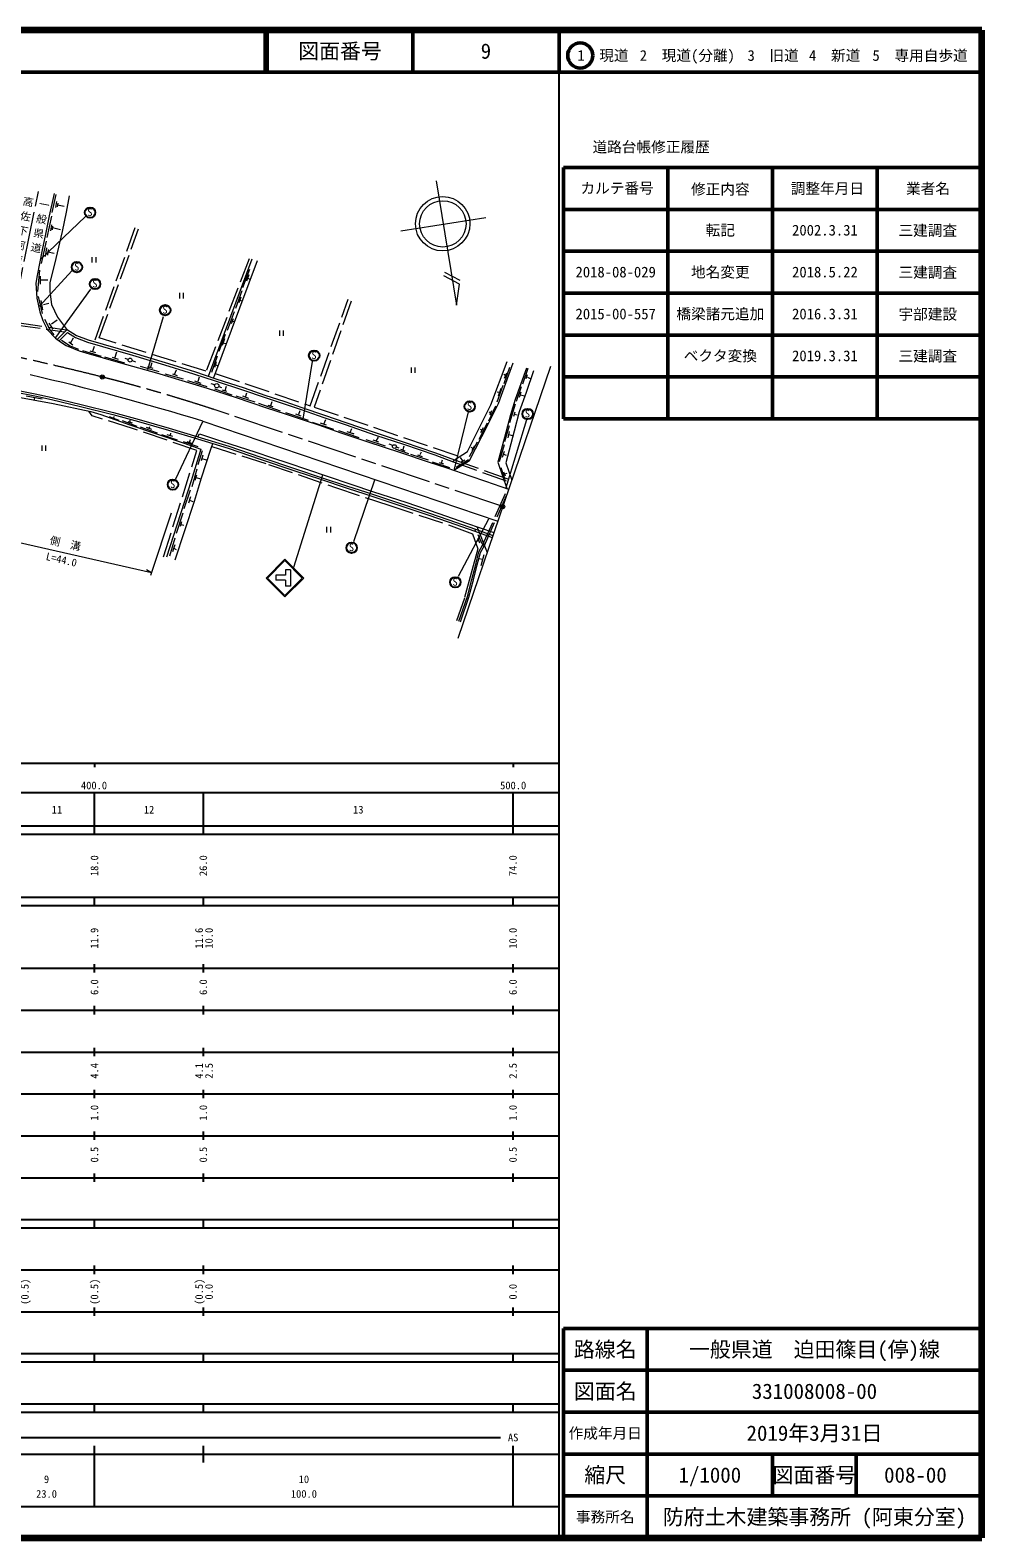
# Model space of a CAD drawing. Units: millimetres, scale not verified. Extents: x 40000 to 680000, y 20000 to 380000.
# Drawn here: x 452580 to 680000, y 20000 to 380000 of the extents above; entities that cross this region are included whole.
import ezdxf
from ezdxf.enums import TextEntityAlignment as Align

# ---------------------------------------------------------------- set-up
doc = ezdxf.new("R2010")
doc.units = ezdxf.units.MM
doc.header["$LTSCALE"] = 1000
doc.header["$PDMODE"] = 32
doc.header["$PDSIZE"] = 500
doc.linetypes.add('CHAIN', pattern=[18.5, 12, -1.5, 3.5, -1.5])
doc.linetypes.add('DASHED', pattern=[7.5, 6, -1.5])
for name, color, linetype, lineweight in [('M-BGD', 7, 'Continuous', 13), ('M-BMK', 2, 'CHAIN', 13), ('M-BMK-SRVR', 3, 'Continuous', 13), ('M-STR-HTXT', 7, 'Continuous', 13), ('M-STR-STRC', 7, 'Continuous', 13), ('M-TTL', 2, 'Continuous', 140), ('M-TTL-BAND', 7, 'Continuous', 25), ('M-TTL-FRAM', 2, 'Continuous', 50), ('M-TTL-LINE', 7, 'Continuous', 50)]:
    doc.layers.add(name, color=color, linetype=linetype, lineweight=lineweight)
for name, color, linetype in [('M-BMK-HTXT', 7, 'Continuous'), ('M-OTRS', 6, 'Continuous'), ('M-TTL-TXT', 7, 'Continuous')]:
    doc.layers.add(name, color=color, linetype=linetype)
doc.styles.add('@ＭＳ ゴシック', font='')
doc.styles.add('ＭＳ ゴシック', font='')
doc.styles.get('@ＭＳ ゴシック').set_extended_font_data('@MS Gothic')
doc.styles.get('ＭＳ ゴシック').set_extended_font_data('MS Gothic')

msp = doc.modelspace()

# ---------------------------------------------------------------- linework, layer by layer
at = {"layer": 'M-BGD'}
for p, q in [((458757, 340735), (457805, 336455)), ((458918, 339117), (458625, 337669)), ((459194, 338715), (459010, 337778)), ((455233, 325378), (465810, 335470)), ((457685, 335612), (456573, 330461)), ((459109, 338285), (460734, 337978)), ((541153, 332082), (561470, 335250)), ((457698, 333542), (457431, 332119)), ((457949, 333207), (457807, 332337)), ((457889, 332840), (459841, 332412)), ((456386, 329635), (455242, 324267)), ((456513, 328043), (456162, 325934)), ((456865, 327633), (456714, 326269)), ((456799, 327035), (458288, 326713)), ((467357, 325789), (467357, 324489)), ((468332, 324489), (468332, 325789)), ((495192, 297353), (505675, 325434)), ((506856, 324908), (496416, 296949)), ((454809, 322724), (454311, 317602)), ((454830, 314065), (462570, 322501)), ((454980, 321245), (454966, 319367)), ((505021, 322843), (503356, 318475)), ((504816, 321566), (504298, 320068)), ((504632, 320771), (505076, 320545)), ((555337, 320203), (551652, 322167)), ((454973, 320392), (456787, 320363)), ((458731, 306583), (467080, 318187)), ((488264, 317244), (488264, 315944)), ((489239, 315944), (489239, 317244)), ((503164, 317737), (501657, 313533)), ((454506, 316368), (455430, 312370)), ((455132, 315457), (455573, 313237)), ((455786, 314504), (457024, 314774)), ((502932, 316208), (502440, 314878)), ((502694, 315565), (503162, 315356)), ((457058, 310026), (458011, 308632)), ((457655, 309855), (459021, 310794)), ((480670, 298992), (484419, 311663)), ((501351, 312744), (499647, 308272)), ((501070, 311038), (500593, 309858)), ((500862, 310524), (501313, 310402)), ((461398, 308554), (459041, 306135)), ((461524, 307825), (459536, 305783)), ((462250, 305278), (462962, 306526)), ((499200, 307299), (497664, 303244)), ((499000, 306291), (498456, 304700)), ((512154, 308280), (512154, 306980)), ((513129, 306980), (513129, 308280)), ((461852, 305558), (462820, 304875)), ((465126, 303488), (469565, 302193)), ((466872, 303429), (468177, 303027)), ((467558, 303320), (467960, 304534)), ((472808, 301708), (473278, 303153)), ((498676, 305342), (499226, 305178)), ((470362, 302015), (475124, 300600)), ((472161, 301914), (473634, 301445)), ((476021, 301359), (475305, 301562)), ((476933, 301114), (477733, 300833)), ((478856, 299795), (483295, 298458)), ((480641, 299661), (481896, 299259)), ((487098, 297750), (487571, 298925)), ((497268, 302119), (495948, 298272)), ((497000, 300839), (496606, 299449)), ((496810, 300168), (497309, 299943)), ((517812, 287092), (520057, 300885)), ((543638, 299472), (543638, 298172)), ((544613, 298172), (544613, 299472)), ((567122, 299440), (565746, 295546)), ((571519, 299203), (570210, 295461)), ((484784, 297954), (489161, 296732)), ((486566, 297912), (487696, 297569)), ((490168, 296334), (494790, 294901)), ((491894, 296249), (493368, 295705)), ((492731, 296207), (493024, 297245)), ((496692, 295276), (495851, 295576)), ((566152, 297537), (565792, 297768)), ((566383, 298078), (565851, 296832)), ((571351, 297689), (570991, 296743)), ((571434, 297103), (572095, 296785)), ((451612, 292706), (455495, 291936)), ((453656, 292301), (453570, 291810)), ((496665, 294391), (500766, 292960)), ((497659, 294907), (498298, 294675)), ((498448, 294106), (499519, 293780)), ((499151, 293989), (499511, 295002)), ((501712, 292683), (506273, 291227)), ((503294, 292650), (504733, 292098)), ((504058, 292357), (504390, 293412)), ((565524, 295123), (564101, 291182)), ((564691, 293445), (564152, 293538)), ((565022, 294400), (564386, 292567)), ((569921, 294828), (568681, 291326)), ((569844, 293527), (569434, 292322)), ((569743, 292933), (570672, 292690)), ((507134, 290933), (512299, 289126)), ((509393, 290472), (510599, 290104)), ((510088, 290389), (510406, 291343)), ((513632, 288673), (518981, 286899)), ((516027, 288372), (517257, 287937)), ((516755, 288331), (517123, 289193)), ((553956, 275166), (557364, 288841)), ((563795, 290242), (562131, 286642)), ((562603, 288535), (562317, 288848)), ((562829, 289075), (562396, 288041)), ((568479, 290706), (567132, 286220)), ((568412, 288823), (568111, 287769)), ((568266, 288310), (568998, 288120)), ((471478, 287768), (473738, 286914)), ((472580, 287352), (472642, 287760)), ((474592, 286764), (478049, 285458)), ((475898, 286555), (476960, 286220)), ((476463, 286377), (476500, 286873)), ((478845, 285280), (482916, 283874)), ((480336, 285164), (481552, 284730)), ((481003, 284926), (481168, 285341)), ((493747, 286454), (487334, 272786)), ((493835, 286614), (564332, 262756)), ((520002, 286431), (525049, 284723)), ((521919, 286213), (523342, 285753)), ((522761, 285941), (523233, 287050)), ((529032, 283929), (529476, 284898)), ((561819, 286177), (559827, 282269)), ((560530, 284464), (560172, 284648)), ((560831, 285047), (560206, 283836)), ((567024, 285555), (565971, 281728)), ((566312, 270758), (571274, 287018)), ((455379, 280840), (455379, 279540)), ((456354, 279540), (456354, 280840)), ((483941, 283413), (487733, 282149)), ((485272, 283413), (486628, 283078)), ((486109, 283206), (486168, 283748)), ((489122, 281773), (492620, 280593)), ((490009, 281815), (491407, 281338)), ((490693, 281581), (490896, 282283)), ((526280, 284380), (531097, 282760)), ((532813, 282254), (537451, 280774)), ((534477, 282140), (535815, 281713)), ((535296, 281879), (535829, 282823)), ((539226, 280790), (538365, 281122)), ((557605, 278163), (559483, 281734)), ((565860, 281011), (564676, 276912)), ((567047, 284187), (566704, 282656)), ((567006, 283476), (567725, 283233)), ((493712, 279527), (492657, 276220)), ((493809, 278483), (493439, 277174)), ((493592, 277713), (494663, 277373)), ((539834, 280029), (542997, 278941)), ((540058, 280536), (540703, 280290)), ((541081, 279962), (542102, 279577)), ((541717, 279853), (541985, 280757)), ((543500, 278757), (547684, 277384)), ((545173, 278581), (546295, 278213)), ((545818, 278640), (546086, 279334)), ((550902, 276578), (551125, 277420)), ((553628, 276934), (553974, 277391)), ((554347, 275637), (557293, 277478)), ((555985, 277126), (555444, 277955)), ((555525, 276838), (556440, 277411)), ((558433, 280129), (557995, 280344)), ((558781, 280737), (558154, 279641)), ((565838, 279389), (565380, 277951)), ((565705, 278768), (566291, 278532)), ((492418, 275187), (491191, 270937)), ((492295, 273713), (491925, 272446)), ((548663, 276954), (552765, 275612)), ((550296, 276800), (551343, 276415)), ((565075, 275560), (566048, 272703)), ((565696, 274552), (566107, 273573)), ((565981, 274092), (566584, 274234)), ((490814, 270165), (489320, 265683)), ((492145, 273199), (493334, 272845)), ((534874, 272538), (529844, 257838)), ((490928, 268599), (490430, 267063)), ((490664, 267786), (491440, 267475)), ((489034, 264646), (487493, 259793)), ((562139, 263275), (554889, 249547)), ((488756, 262613), (488396, 261450)), ((488698, 261961), (489292, 261785)), ((523420, 261384), (523420, 260084)), ((524395, 260084), (524395, 261384)), ((558998, 260843), (558832, 260371)), ((559304, 261471), (561802, 255314)), ((559553, 259535), (560506, 257393)), ((487141, 258720), (485884, 254418)), ((487123, 257096), (486612, 255431)), ((486883, 256314), (487508, 256000)), ((559784, 258077), (559135, 257871)), ((559545, 258691), (559989, 257553)), ((560684, 256994), (560998, 256733)), ((560667, 253609), (559787, 253773)), ((560958, 254743), (560270, 252066))]:
    msp.add_line(p, q, dxfattribs=at)
at = {"layer": 'M-BGD', "linetype": 'DASHED'}
for p, q in [((477625, 332813), (467897, 305626)), ((434156, 311818), (460719, 307985)), ((434628, 312306), (461302, 308456)), ((553974, 277391), (567651, 272519)), ((553628, 276934), (567475, 272001)), ((560684, 256994), (566664, 270462)), ((561127, 256976), (566418, 268891)), ((558832, 260371), (563015, 258882)), ((559000, 260842), (563183, 259353))]:
    msp.add_line(p, q, dxfattribs=at)
at = {"layer": 'M-BGD'}
for points in [[(549567, 344043), (554483, 314327), (555166, 319335), (551424, 321327)], [(458308, 340986), (457161, 335671), (456232, 331252), (455462, 327520), (454257, 321442), (453978, 319619), (454206, 316034), (454903, 312704), (455588, 310661), (456726, 308456), (458618, 306436), (459799, 305596), (461193, 304700), (464295, 303405), (465859, 302916), (474186, 300573), (482790, 298204), (494888, 294545), (501815, 292276), (509088, 289832), (513549, 288384), (518319, 286794), (521457, 285736), (526838, 283836), (533032, 281819), (541085, 279115), (547722, 276897), (552191, 275457), (557678, 273594), (561377, 272291), (566922, 270373)], [(461925, 340452), (461224, 336534), (460256, 331889), (458684, 325504), (457288, 319635), (457264, 317579), (457724, 314507), (459102, 311507), (461279, 308629), (463698, 307105), (466480, 306041), (470035, 305001), (477233, 302919), (484862, 300630), (491824, 298463), (496960, 296770), (503718, 294591), (508691, 292853), (513472, 291330), (517541, 289922), (522919, 288044), (528013, 286336), (535283, 283832), (541942, 281645), (549469, 279099), (553974, 277391)], [(455978, 310975), (457356, 308347), (458238, 307237)], [(461524, 307825), (463451, 306611), (466304, 305519), (469882, 304473), (477078, 302392), (484701, 300104), (491656, 297939), (496790, 296247), (503543, 294070), (508517, 292331), (513298, 290808), (517360, 289402), (522741, 287523), (527836, 285816), (535108, 283311), (541768, 281124), (549283, 278581), (553628, 276934)], [(460060, 305943), (462180, 304591), (464172, 303837)], [(481383, 299424), (481394, 299636), (481746, 300615)], [(553804, 274909), (557580, 277264), (561987, 285799), (564503, 290878), (567986, 300529)], [(553974, 277391), (557105, 279362), (560140, 285415), (562637, 290557), (566555, 300909)], [(571162, 299279), (568453, 291781), (567384, 288138), (565947, 282760), (564321, 276830), (565484, 273569), (566479, 270526)], [(420096, 276939), (411667, 287865), (410796, 292267), (412199, 298459), (421535, 297129), (432541, 295339), (440474, 294153), (448541, 292637), (458047, 290847), (467109, 288952), (469499, 288198), (476442, 285722), (489376, 281344), (493367, 279941), (491069, 272395), (485199, 254141)], [(572861, 298622), (571071, 293470), (569475, 288826), (568259, 284232), (566259, 276706), (567651, 272519)], [(448875, 293602), (453682, 292657), (457713, 291784), (464636, 290112), (472369, 288199), (478492, 286523), (485643, 284447), (492542, 282399), (499930, 280197), (507577, 277539), (515821, 274804), (521978, 272750), (528300, 270606), (532545, 269267), (537103, 267745), (541892, 266171), (547629, 264289), (552445, 262608), (558832, 260371)], [(448969, 294093), (453783, 293146), (457825, 292272), (464755, 290598), (472495, 288683), (478627, 287004), (485784, 284927), (492685, 282878), (500083, 280673), (507738, 278012), (515979, 275279), (522137, 273224), (528456, 271081), (532699, 269742), (537261, 268219), (542048, 266646), (547789, 264763), (552610, 263080), (558998, 260843)], [(487273, 253548), (491837, 267541), (493536, 273111), (495787, 279946), (496223, 281301)], [(492685, 282878), (493044, 283601), (498566, 281802), (506306, 279284), (510499, 277883), (514131, 276712), (518860, 275122), (523522, 273515), (529188, 271561), (534638, 269726), (542335, 267279), (550203, 264618), (556862, 262313), (563413, 260053)], [(528271, 284195), (529894, 283626), (529707, 283692)], [(555006, 238850), (557066, 244756), (558162, 248818), (559050, 252422), (559837, 255398), (560684, 256994)], [(555384, 238718), (557448, 244637), (558549, 248718), (559437, 252323), (560212, 255251), (561127, 256976)]]:
    msp.add_lwpolyline(points, dxfattribs=at)
at = {"layer": 'M-BGD', "linetype": 'DASHED'}
for points in [[(504898, 325403), (494640, 298558), (469108, 306531), (478472, 332595)], [(496825, 298044), (519517, 290297), (528570, 315769)], [(529287, 315302), (520468, 290000), (555218, 278174)], [(484473, 254254), (492412, 279634), (477029, 284907), (467378, 287931), (466593, 289060)], [(495999, 280606), (509534, 276319), (525547, 270828), (538318, 266547), (553217, 261654), (558263, 259754), (559570, 256126), (558005, 250335), (556350, 244397), (554444, 238990)]]:
    msp.add_lwpolyline(points, dxfattribs=at)
at = {"layer": 'M-BGD'}
for centre, radius in [((551166, 333775), 6501), ((551205, 333738), 5546), ((476470, 301209), 473), ((497175, 295089), 518), ((539615, 280575), 444)]:
    msp.add_circle(centre, radius, dxfattribs=at)
at = {"layer": 'M-BGD', "lineweight": 25}
for centre in [(466903, 336430), (463763, 323419), (468105, 319383), (484851, 313140), (520465, 302291), (557624, 290151), (571469, 288349), (486699, 271492), (529410, 256407), (554176, 248170)]:
    msp.add_circle(centre, 1250, dxfattribs=at)
at = {"layer": 'M-BGD'}
msp.add_arc((323994, -264120), 576328, 72.86066, 77.10802, dxfattribs=at)
at = {"layer": 'M-BMK'}
for p, q in [((447483, 306653), (454667, 341995)), ((565510, 266221), (496671, 289369))]:
    msp.add_line(p, q, dxfattribs=at)
for centre, radius, start, end in [((253922, -572338), 895927, 76.05504, 77.57306), ((367487, -104315), 414338, 71.83314, 75.69957)]:
    msp.add_arc(centre, radius, start, end, dxfattribs=at)
at = {"layer": 'M-BMK-SRVR'}
msp.add_line((576886, 299681), (554800, 234716), dxfattribs=at)
for centre in [(469831, 297184), (565510, 266221)]:
    msp.add_circle(centre, 500, dxfattribs=at)
msp.add_point((469831, 297184), dxfattribs=at)
at = {"layer": 'M-OTRS'}
msp.add_point((565510, 266221), dxfattribs=at)
at = {"layer": 'M-STR-HTXT'}
for p, q in [((486273, 264697), (481346, 249760)), ((481575, 250454), (441785, 259440)), ((481575, 250454), (480398, 251143))]:
    msp.add_line(p, q, dxfattribs=at)
at = {"layer": 'M-STR-STRC'}
for p, q in [((522459, 273720), (515484, 251663)), ((508964, 249182), (513464, 253682)), ((509318, 249182), (513464, 253329)), ((517965, 249182), (513464, 253682)), ((517611, 249182), (513464, 253329)), ((508964, 249182), (513464, 244682)), ((509318, 249182), (513464, 245035)), ((513607, 249833), (511256, 249833)), ((511256, 249833), (511256, 248710)), ((513607, 248710), (511256, 248710)), ((513464, 245035), (517611, 249182)), ((513465, 244682), (517965, 249182)), ((513607, 251137), (513607, 249833)), ((514767, 251137), (513607, 251137)), ((513607, 248710), (513607, 247204)), ((514767, 251137), (514767, 247204)), ((514767, 247204), (513607, 247204))]:
    msp.add_line(p, q, dxfattribs=at)
at = {"layer": 'M-TTL'}
for p, q in [((680000, 380000), (40000, 380000)), ((680000, 20000), (680000, 380000)), ((40000, 20000), (680000, 20000))]:
    msp.add_line(p, q, dxfattribs=at)
at = {"layer": 'M-TTL-BAND'}
for p, q in [((579000, 20000), (579000, 370000)), ((40000, 205000), (579000, 205000)), ((468000, 205000), (468000, 204000)), ((568000, 205000), (568000, 204000)), ((68000, 198000), (579000, 198000)), ((468000, 188000), (468000, 198000)), ((494000, 188000), (494000, 198000)), ((568000, 188000), (568000, 198000)), ((40000, 190000), (579000, 190000)), ((40000, 188000), (579000, 188000)), ((40000, 173000), (579000, 173000)), ((468000, 171000), (468000, 173000)), ((494000, 171000), (494000, 173000)), ((568000, 171000), (568000, 173000)), ((40000, 171000), (579000, 171000)), ((40000, 156000), (579000, 156000)), ((468000, 155000), (468000, 157000)), ((494000, 155000), (494000, 157000)), ((568000, 155000), (568000, 157000)), ((46000, 146000), (579000, 146000)), ((468000, 145000), (468000, 147000)), ((494000, 145000), (494000, 147000)), ((568000, 145000), (568000, 147000)), ((468000, 135000), (468000, 137000)), ((494000, 135000), (494000, 137000)), ((568000, 135000), (568000, 137000)), ((52000, 136000), (579000, 136000)), ((46000, 126000), (579000, 126000)), ((468000, 125000), (468000, 127000)), ((494000, 125000), (494000, 127000)), ((568000, 125000), (568000, 127000)), ((52000, 116000), (579000, 116000)), ((468000, 115000), (468000, 117000)), ((494000, 115000), (494000, 117000)), ((568000, 115000), (568000, 117000)), ((46000, 106000), (579000, 106000)), ((468000, 105000), (468000, 107000)), ((494000, 105000), (494000, 107000)), ((568000, 105000), (568000, 107000)), ((40000, 96000), (579000, 96000)), ((40000, 94000), (579000, 94000)), ((468000, 94000), (468000, 96000)), ((494000, 94000), (494000, 96000)), ((568000, 94000), (568000, 96000)), ((49000, 84000), (579000, 84000)), ((468000, 83000), (468000, 85000)), ((494000, 83000), (494000, 85000)), ((568000, 83000), (568000, 85000)), ((40000, 74000), (579000, 74000)), ((468000, 73000), (468000, 75000)), ((494000, 73000), (494000, 75000)), ((568000, 73000), (568000, 75000)), ((40000, 64000), (579000, 64000)), ((40000, 62000), (579000, 62000)), ((468000, 62000), (468000, 64000)), ((494000, 62000), (494000, 64000)), ((568000, 62000), (568000, 64000)), ((40000, 52000), (579000, 52000)), ((468000, 50000), (468000, 52000)), ((494000, 50000), (494000, 52000)), ((568000, 50000), (568000, 52000)), ((40000, 50000), (579000, 50000)), ((71000, 44000), (565000, 44000)), ((40000, 40000), (579000, 40000)), ((468000, 27500), (468000, 42000)), ((494000, 38000), (494000, 42000)), ((568000, 27500), (568000, 42000)), ((68000, 27500), (579000, 27500))]:
    msp.add_line(p, q, dxfattribs=at)
at = {"layer": 'M-TTL-FRAM'}
for p, q in [((580000, 347197), (580000, 287197)), ((580000, 347197), (680000, 347197)), ((580000, 287197), (680000, 287197)), ((680000, 70000), (580000, 70000)), ((580000, 70000), (580000, 20000))]:
    msp.add_line(p, q, dxfattribs=at)
at = {"layer": 'M-TTL-LINE'}
for p, q in [((508747, 380000), (508747, 370000)), ((509247, 380000), (509247, 370000)), ((543997, 380000), (543997, 370000)), ((579000, 380000), (579000, 370000)), ((40000, 370000), (680000, 370000)), ((605000, 347197), (605000, 287197)), ((630000, 347197), (630000, 287197)), ((655000, 347197), (655000, 287197)), ((580000, 337197), (680000, 337197)), ((580000, 327197), (680000, 327197)), ((580000, 317197), (680000, 317197)), ((580000, 307197), (680000, 307197)), ((580000, 297197), (680000, 297197)), ((600000, 70000), (600000, 20000)), ((680000, 60000), (580000, 60000)), ((680000, 50000), (580000, 50000)), ((680000, 40000), (580000, 40000)), ((630000, 40000), (630000, 30000)), ((650000, 40000), (650000, 30000)), ((680000, 30000), (580000, 30000))]:
    msp.add_line(p, q, dxfattribs=at)
msp.add_circle((584031, 373958), 3000, dxfattribs=at)

# ---------------------------------------------------------------- texts
at = {"layer": 'M-BGD', "style": 'ＭＳ ゴシック'}
for p in [(466224, 335056), (463084, 322045), (467426, 318009), (484172, 311766), (519786, 300918), (556945, 288778), (570790, 286976), (486020, 270118), (528732, 255034), (553497, 246796)]:
    msp.add_text('S', height=1833, dxfattribs=at).set_placement(p, align=Align.BOTTOM_LEFT)
at = {"layer": 'M-BMK-HTXT', "char_height": 1833, "attachment_point": 7, "rotation": 259.325, "style": '@ＭＳ ゴシック'}
for s, insert in [('\\T1.4;高佐下阿東線', (451159, 340487)), ('\\T1.4;一般県道', (455025, 339829))]:
    msp.add_mtext(s, dxfattribs=dict(at, insert=insert))
at = {"layer": 'M-STR-HTXT', "style": 'ＭＳ ゴシック'}
for s, p in [('側\u3000溝', (457006, 256830)), ('L=44.0', (456099, 252976))]:
    msp.add_text(s, height=1833, rotation=347.274, dxfattribs=at).set_placement(p, align=Align.BOTTOM_LEFT)
at = {"layer": 'M-TTL-BAND', "style": 'ＭＳ ゴシック'}
for s, p in [('400.0', (467844, 198195)), ('500.0', (568000, 198195)), ('11', (459000, 192405)), ('12', (481000, 192405)), ('13', (531000, 192405)), ('AS', (568000, 42500)), ('9', (456500, 32523)), ('10', (518000, 32523)), ('23.0', (456500, 29033)), ('100.0', (518000, 29033))]:
    msp.add_text(s, height=1833, dxfattribs=at).set_placement(p, align=Align.BOTTOM_CENTER)
for s, p in [('18.0', (469406, 180500)), ('26.0', (495406, 180500)), ('74.0', (569406, 180500)), ('11.9', (469406, 163174)), ('11.6', (494406, 163174)), ('10.0', (496776, 163174)), ('10.0', (569406, 163174)), ('6.0', (469406, 151500)), ('6.0', (495406, 151500)), ('6.0', (569406, 151500)), ('4.4', (469406, 131500)), ('4.1', (494406, 131500)), ('2.5', (496776, 131500)), ('2.5', (569406, 131500)), ('1.0', (469406, 121500)), ('1.0', (495406, 121500)), ('1.0', (569406, 121500)), ('0.5', (469406, 111500)), ('0.5', (495406, 111500)), ('0.5', (569406, 111500)), ('(0.5)', (452776, 78764)), ('(0.5)', (469406, 78764)), ('(0.5)', (494406, 78764)), ('0.0', (496776, 78764)), ('0.0', (569406, 78764))]:
    msp.add_text(s, height=1833, rotation=90, dxfattribs=at).set_placement(p, align=Align.BOTTOM_CENTER)
at = {"layer": 'M-TTL-TXT', "style": 'ＭＳ ゴシック'}
for s, height, p in [('図面番号', 3666, (526622, 375000)), ('9', 3666, (561497, 375000)), ('1\u3000現道', 2566, (589448, 373958)), ('2\u3000現道(分離)', 2566, (609619, 373958)), ('3\u3000旧道', 2566, (630121, 373958)), ('4\u3000新道', 2566, (644824, 373958)), ('5\u3000専用自歩道', 2566, (665228, 373958)), ('道路台帳修正履歴', 2566, (600968, 352113)), ('カルテ番号', 2566, (592839, 342277)), ('修正内容', 2566, (617509, 342023)), ('調整年月日', 2566, (643089, 342197)), ('業者名', 2566, (667134, 342197)), ('転記', 2566, (617500, 332245)), ('2002.3.31', 2566, (642500, 332245)), ('三建調査', 2566, (667077, 332189)), ('2018-08-029', 2566, (592500, 322245)), ('地名変更', 2566, (617500, 322245)), ('2018.5.22', 2566, (642500, 322245)), ('三建調査', 2566, (667077, 322189)), ('2015-00-557', 2566, (592500, 312245)), ('橋梁諸元追加', 2566, (617500, 312245)), ('2016.3.31', 2566, (642500, 312245)), ('宇部建設', 2566, (667077, 312189)), ('ベクタ変換', 2566, (617500, 302245)), ('2019.3.31', 2566, (642500, 302245)), ('三建調査', 2566, (667077, 302189)), ('路線名', 3666, (590000, 65000)), ('路線名', 3666, (590000, 65000)), ('一般県道\u3000迫田篠目(停)線', 3666, (640000, 65000)), ('図面名', 3666, (590000, 55000)), ('図面名', 3666, (590000, 55000)), ('331008008-00', 3666, (640000, 55000)), ('2019年3月31日', 3666, (640000, 45000)), ('作成年月日', 2566, (590000, 45000)), ('作成年月日', 2566, (590000, 45000)), ('縮尺', 3666, (590000, 35000)), ('縮尺', 3666, (590000, 35000)), ('1/1000', 3666, (615000, 35000)), ('図面番号', 3666, (640000, 35000)), ('図面番号', 3666, (640000, 35000)), ('008-00', 3666, (664125, 35000)), ('事務所名', 2566, (590000, 25000)), ('事務所名', 2566, (590000, 25000)), ('防府土木建築事務所 (阿東分室)', 3666, (640000, 25000))]:
    msp.add_text(s, height=height, dxfattribs=at).set_placement(p, align=Align.MIDDLE_CENTER)

doc.saveas('drawing.dxf')
